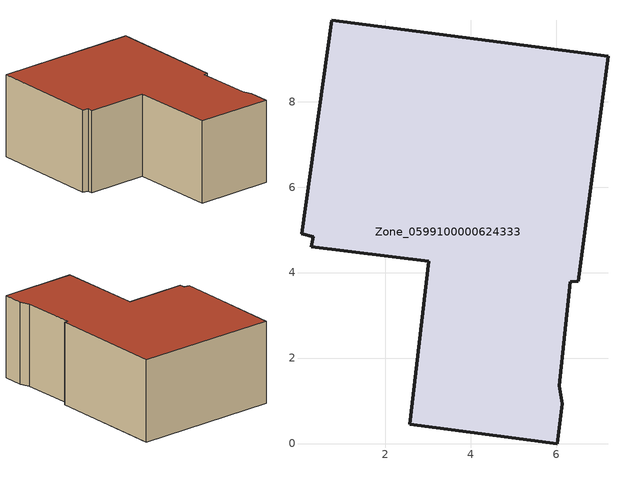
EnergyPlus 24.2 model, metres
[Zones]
Zone_0599100000624333
 floor ground (C_G): 0.04,4.91 0.74,9.9 7.21,9.06 6.52,3.79 6.33,3.78 6.06,1.36 6.14,0.93 6.02,0 2.57,0.45 3.02,4.27 0.27,4.61 0.31,4.84 z0
 wall outside (C_F): 2.57,0.45 6.02,0 6.14,0.93 6.06,1.36 6.33,3.78 6.52,3.79 7.21,9.06 0.74,9.9 0.04,4.91 0.31,4.84 0.27,4.61 3.02,4.27 2.57,0.45 z0:3.72
 roof outside (C_R): 0.74,9.9 0.04,4.91 0.31,4.84 0.27,4.61 3.02,4.27 2.57,0.45 6.02,0 6.14,0.93 6.06,1.36 6.33,3.78 6.52,3.79 7.21,9.06 z3.72
[BUILDING]
Pand.0599100000624333: North Axis=0; Terrain=City; Loads Convergence Tolerance Value=0.04; Temperature Convergence Tolerance Value=0.4; Solar Distribution=FullExterior; Maximum Number of Warmup Days=25; Minimum Number of Warmup Days=1
[Site:Location]
Rotterdam.The.Hague.AP_ZH_NLD Design_Conditions: Latitude=51.96; Longitude=4.45; Time Zone=1; Elevation=-4.5
[SITE:GROUNDTEMPERATURE:BUILDINGSURFACE]
18, 18, 18, 18, 18, 18, 18, 18, 18, 18, 18, 18
[MATERIAL] Thermal Absorptance=0.9; Solar Absorptance=0.7; Visible Absorptance=0.7
Name | Roughness | Thickness | Conductivity | Density | Specific Heat
G.TI.1946-1964 | MediumSmooth | 0.15 | 1 | 540 | 1210
F.TI.1946-1964 | Rough | 0.3 | 0.857143 | 1920 | 840
R.TI.1946-1964 | MediumRough | 0.2 | 0.277778 | 1500 | 1000
[CONSTRUCTION]
C_G: G.TI.1946-1964
C_F: F.TI.1946-1964
C_R: R.TI.1946-1964
[ZONE]
Zone_0599100000624333: Type=1; Multiplier=1; Ceiling Height=Autocalculate; Volume=Autocalculate; Floor Area=autocalculate; Part of Total Floor Area=Yes
[ZONEINFILTRATION:DESIGNFLOWRATE]
Infil_Zone_0599100000624333: Zone or ZoneList or Space or SpaceList=Zone_0599100000624333; Schedule=AlwaysOn; Design Flow Rate Calculation Method=Flow/Area; Flow Rate per Floor Area=0.003; Constant Term Coefficient=1; Temperature Term Coefficient=0; Velocity Term Coefficient=0; Velocity Squared Term Coefficient=0
[HVACTEMPLATE:ZONE:IDEALLOADSAIRSYSTEM]
Zone_0599100000624333: Maximum Heating Supply Air Temperature=50; Minimum Cooling Supply Air Temperature=13; Maximum Heating Supply Air Humidity Ratio=0.0156; Minimum Cooling Supply Air Humidity Ratio=0.0077; Heating Limit=NoLimit; Cooling Limit=NoLimit; Dehumidification Control Type=ConstantSensibleHeatRatio; Cooling Sensible Heat Ratio=0.7; Dehumidification Setpoint=60; Humidification Control Type=None; Humidification Setpoint=30; Outdoor Air Method=None; Outdoor Air Flow Rate per Person=0.00944; Outdoor Air Flow Rate per Zone Floor Area=0; Outdoor Air Flow Rate per Zone=0; Demand Controlled Ventilation Type=None; Outdoor Air Economizer Type=NoEconomizer; Heat Recovery Type=None; Sensible Heat Recovery Effectiveness=0.7; Latent Heat Recovery Effectiveness=0.65
[ZONECONTROL:THERMOSTAT]
ThermostatControl_Zone_0599100000624333: Zone or ZoneList=Zone_0599100000624333; Control Type Schedule=DualSetpointControlType; Control 1=Thermostat_Zone_0599100000624333; Temperature Difference Between Cutout And Setpoint=0
[THERMOSTATSETPOINT:DUALSETPOINT]
Thermostat_Zone_0599100000624333: Heating Setpoint Temperature Schedule=HeatingSetpoint_Zone_0599100000624333; Cooling Setpoint Temperature Schedule=CoolingSetpoint_Zone_0599100000624333
[SCHEDULE:COMPACT]
HeatingSetpoint_Zone_0599100000624333: Through: 12/31, For: AllDays, Until: 24:00, 21
CoolingSetpoint_Zone_0599100000624333: Through: 12/31, For: AllDays, Until: 24:00, 24
DualSetpointControlType: Through: 12/31, For: AllDays, Until: 24:00, 4
AlwaysOn: Through: 12/31, For: AllDays, Until: 24:00, 1
